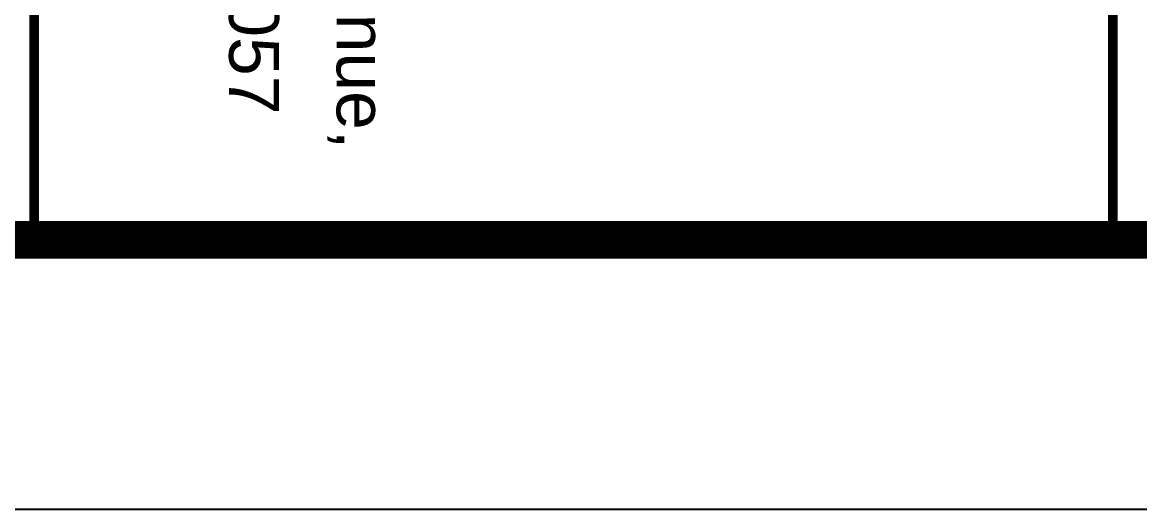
# Model space of a CAD drawing. Extents: x 129492 to 2683129, y 513162 to 1188265.
# Drawn here: x 544339 to 550554, y 513401 to 516110 of the extents above; entities that cross this region are included whole.
import ezdxf

# ---------------------------------------------------------------- set-up
doc = ezdxf.new("R2010")
doc.units = 0
doc.header["$LTSCALE"] = 1000
doc.header["$MEASUREMENT"] = 0
for name, color, linetype in [('G-0-XREF', 2, 'Continuous'), ('图框CCDI_B0GA1+0.00$0$G-ANNO-TEXT', 33, 'Continuous'), ('图框CCDI_B0GA1+0.00$0$G-BORD', 3, 'Continuous')]:
    doc.layers.add(name, color=color, linetype=linetype)
doc.styles.add('图框CCDI_B0GA1+0.00$0$Standard', font='txt')

# ---------------------------------------------------------------- blocks, each defined once
blk = doc.blocks.new('图框CCDI_B0GA1+0.00$0$block31')
at = {"layer": '图框CCDI_B0GA1+0.00$0$G-ANNO-TEXT', "attachment_point": 7, "style": '图框CCDI_B0GA1+0.00$0$Standard'}
for s, insert, char_height in [('{\\f@Arial Unicode MS|b0|i0|c134|p34;No.19 Keji Central 2nd Avenue\\fArial Unicode MS|b0|i0|c134|p34;,}', (40.495, 10.661), 1.847146), ('{\\fArial Unicode MS|b0|i0|c134|p34;Shenzhen, P.R.China, 518057}', (40.495, 6.886), 1.84715)]:
    blk.add_mtext(s, dxfattribs=dict(at, insert=insert, char_height=char_height))
blk = doc.blocks.new('图框CCDI_B0GA1+0.00')
at = {"layer": '图框CCDI_B0GA1+0.00$0$G-BORD'}
blk.add_lwpolyline([(0, 59400), (84100, 59400), (84100, 0), (0, 0)], close=True, dxfattribs=at)
at = {"layer": '图框CCDI_B0GA1+0.00$0$G-BORD', "const_width": 140}
blk.add_lwpolyline([(3300, 58400), (83100, 58400), (83100, 1000), (3300, 1000)], close=True, dxfattribs=at)
at = {"layer": '图框CCDI_B0GA1+0.00$0$G-BORD', "const_width": 35}
for points in [[(83100, 22200), (75100, 22200)], [(75100, 22200), (83100, 22200)], [(75100, 18200), (83100, 18200)]]:
    blk.add_lwpolyline(points, dxfattribs=at)
at = {"layer": '图框CCDI_B0GA1+0.00$0$G-BORD', "xscale": 100, "yscale": 100, "zscale": 100}
blk.add_blockref('图框CCDI_B0GA1+0.00$0$block31', (75100, 18200), dxfattribs=at)

msp = doc.modelspace()

# ---------------------------------------------------------------- block references
at = {"layer": 'G-0-XREF', "ltscale": 5, "xscale": 1.5, "yscale": 1.5, "zscale": 1.5, "rotation": 270}
msp.add_blockref('图框CCDI_B0GA1+0.00', (517104.6, 639550.7), dxfattribs=at)

doc.saveas('drawing.dxf')
